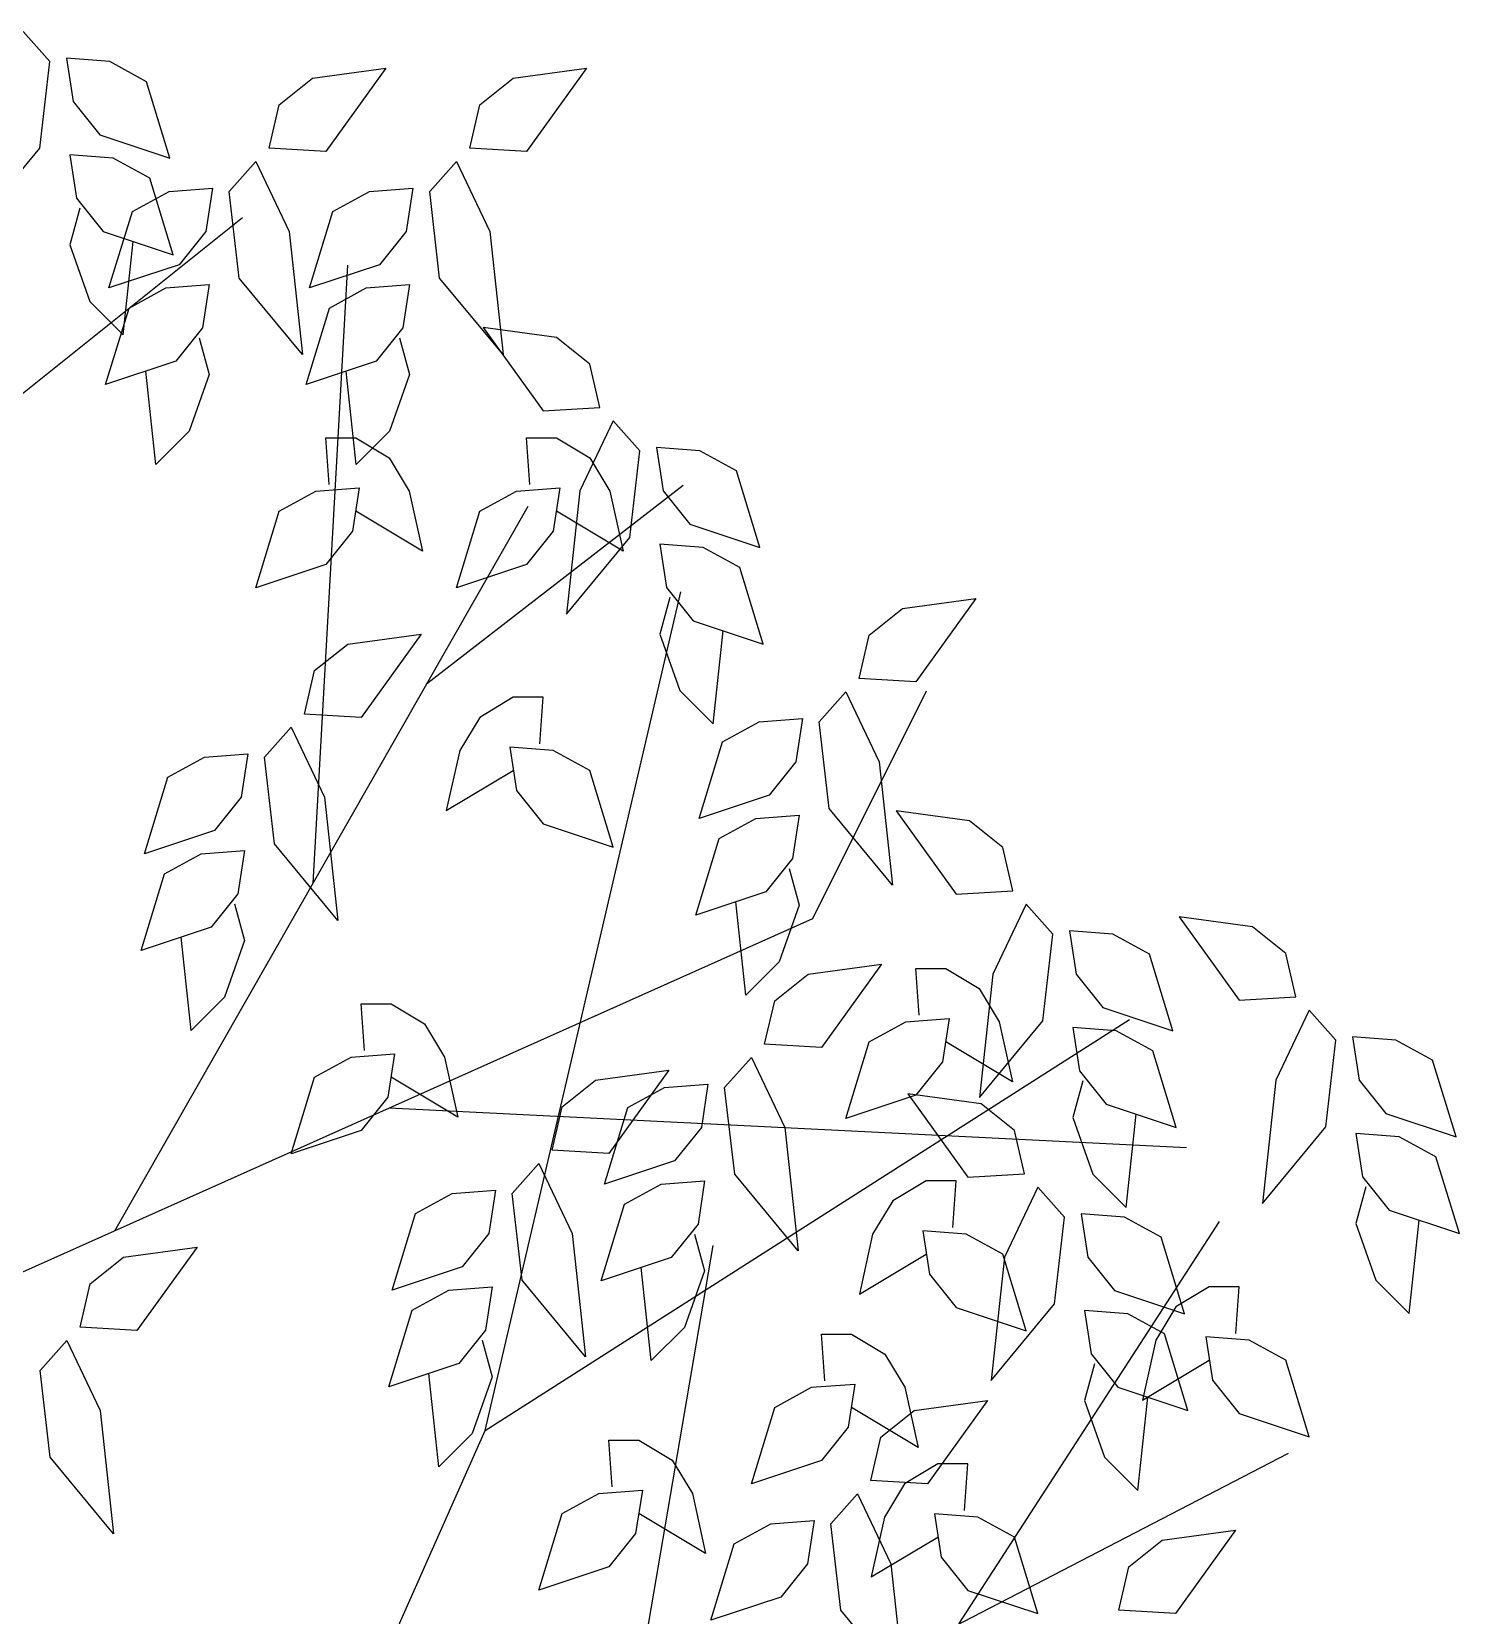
# Model space of a CAD drawing. Header units: metres. Extents: x -3.77 to 3.78, y -0.03 to 9.44.
# Drawn here: x 1.003 to 3.783, y 6.059 to 9.144 of the extents above; entities that cross this region are included whole.
import ezdxf

# ---------------------------------------------------------------- set-up
doc = ezdxf.new("R2010")
doc.units = ezdxf.units.M
doc.header["$LTSCALE"] = 0.2

msp = doc.modelspace()

# ---------------------------------------------------------------- linework, layer by layer
at = {"extrusion": (0, 0, -1)}
for p, q in [((1.0386, 9.0853), (0.9866, 9.1437)), ((1.0191, 8.9165), (1.0386, 9.0853)), ((1.071, 9.0918), (1.084, 9.0074)), ((1.1554, 9.0853), (1.071, 9.0918)), ((1.2269, 9.0463), (1.1554, 9.0853)), ((1.5501, 9.0533), (1.6929, 9.0728)), ((1.6929, 9.0728), (1.576, 8.9105)), ((1.9407, 9.0533), (2.0836, 9.0728)), ((2.0836, 9.0728), (1.9667, 8.9105)), ((1.2723, 8.8971), (1.2269, 9.0463)), ((1.4851, 9.0014), (1.5501, 9.0533)), ((1.8758, 9.0014), (1.9407, 9.0533)), ((1.084, 9.0074), (1.136, 8.9425)), ((1.4656, 8.917), (1.4851, 9.0014)), ((1.8563, 8.917), (1.8758, 9.0014)), ((0.8957, 8.7673), (1.0191, 8.9165)), ((1.136, 8.9425), (1.2723, 8.8971)), ((1.576, 8.9105), (1.4656, 8.917)), ((1.9667, 8.9105), (1.8563, 8.917)), ((1.0775, 8.9036), (1.0905, 8.8192)), ((1.1619, 8.8971), (1.0775, 8.9036)), ((1.2334, 8.8581), (1.1619, 8.8971)), ((1.3877, 8.8327), (1.4397, 8.8911)), ((1.4397, 8.8911), (1.5046, 8.7548)), ((1.7784, 8.8327), (1.8303, 8.8911)), ((1.8303, 8.8911), (1.8952, 8.7548)), ((1.2788, 8.7089), (1.2334, 8.8581)), ((1.1994, 8.7937), (1.2708, 8.8327)), ((1.2708, 8.8327), (1.3553, 8.8392)), ((1.3553, 8.8392), (1.3423, 8.7548)), ((1.4072, 8.6639), (1.3877, 8.8327)), ((1.59, 8.7937), (1.6615, 8.8327)), ((1.6615, 8.8327), (1.7459, 8.8392)), ((1.7459, 8.8392), (1.7329, 8.7548)), ((1.7978, 8.6639), (1.7784, 8.8327)), ((1.097, 8.7997), (1.0775, 8.7283)), ((1.0905, 8.8192), (1.1425, 8.7543)), ((1.1539, 8.6445), (1.1994, 8.7937)), ((1.5446, 8.6445), (1.59, 8.7937)), ((0.7662, 8.2636), (1.4142, 8.7818)), ((1.1425, 8.7543), (1.2788, 8.7089)), ((1.1814, 8.5531), (1.2009, 8.7348)), ((1.3423, 8.7548), (1.2903, 8.6899)), ((1.5046, 8.7548), (1.5306, 8.5147)), ((1.7329, 8.7548), (1.6809, 8.6899)), ((1.8952, 8.7548), (1.9212, 8.5147)), ((1.0775, 8.7283), (1.1165, 8.618)), ((1.2903, 8.6899), (1.1539, 8.6445)), ((1.6809, 8.6899), (1.5446, 8.6445)), ((1.5513, 7.4854), (1.6188, 8.6888)), ((1.1929, 8.6055), (1.2643, 8.6445)), ((1.2643, 8.6445), (1.3488, 8.651)), ((1.3488, 8.651), (1.3358, 8.5666)), ((1.5306, 8.5147), (1.4072, 8.6639)), ((1.5835, 8.6055), (1.655, 8.6445)), ((1.655, 8.6445), (1.7394, 8.651)), ((1.7394, 8.651), (1.7264, 8.5666)), ((1.9212, 8.5147), (1.7978, 8.6639)), ((1.1165, 8.618), (1.1814, 8.5531)), ((1.1474, 8.4563), (1.1929, 8.6055)), ((1.5381, 8.4563), (1.5835, 8.6055)), ((1.3358, 8.5666), (1.2838, 8.5017)), ((1.3293, 8.5471), (1.3488, 8.4758)), ((1.7264, 8.5666), (1.6745, 8.5017)), ((1.7199, 8.5471), (1.7394, 8.4758)), ((2.0251, 8.5481), (1.8823, 8.5676)), ((1.8823, 8.5676), (1.9991, 8.4054)), ((2.0901, 8.4962), (2.0251, 8.5481)), ((1.2838, 8.5017), (1.1474, 8.4563)), ((1.2449, 8.3005), (1.2254, 8.4822)), ((1.6745, 8.5017), (1.5381, 8.4563)), ((1.6355, 8.3005), (1.616, 8.4822)), ((2.1095, 8.4119), (2.0901, 8.4962)), ((1.3488, 8.4758), (1.3098, 8.3654)), ((1.7394, 8.4758), (1.7004, 8.3654)), ((1.9991, 8.4054), (2.1095, 8.4119)), ((1.3098, 8.3654), (1.2449, 8.3005)), ((1.7004, 8.3654), (1.6355, 8.3005)), ((2.1355, 8.3859), (2.0706, 8.2496)), ((2.1875, 8.3275), (2.1355, 8.3859)), ((1.5825, 8.2616), (1.576, 8.3525)), ((1.576, 8.3525), (1.6345, 8.3525)), ((1.6345, 8.3525), (1.6994, 8.3135)), ((1.9732, 8.2616), (1.9667, 8.3525)), ((1.9667, 8.3525), (2.0251, 8.3525)), ((2.0251, 8.3525), (2.0901, 8.3135)), ((2.168, 8.1588), (2.1875, 8.3275)), ((2.2199, 8.334), (2.2329, 8.2496)), ((2.3044, 8.3275), (2.2199, 8.334)), ((2.3758, 8.2886), (2.3044, 8.3275)), ((1.6994, 8.3135), (1.7384, 8.2486)), ((2.0901, 8.3135), (2.129, 8.2486)), ((2.4212, 8.1393), (2.3758, 8.2886)), ((1.4851, 8.2097), (1.5566, 8.2486)), ((1.5566, 8.2486), (1.641, 8.2551)), ((1.641, 8.2551), (1.628, 8.1707)), ((1.7384, 8.2486), (1.7644, 8.1318)), ((1.7725, 7.8734), (2.2723, 8.2606)), ((1.8758, 8.2097), (1.9472, 8.2486)), ((1.9472, 8.2486), (2.0316, 8.2551)), ((2.0316, 8.2551), (2.0186, 8.1707)), ((2.0706, 8.2496), (2.0446, 8.0095)), ((2.129, 8.2486), (2.155, 8.1318)), ((2.2329, 8.2496), (2.2849, 8.1847)), ((1.1655, 6.8085), (1.9699, 8.2196)), ((1.4397, 8.0604), (1.4851, 8.2097)), ((1.7644, 8.1318), (1.6345, 8.2097)), ((1.8303, 8.0604), (1.8758, 8.2097)), ((2.155, 8.1318), (2.0251, 8.2097)), ((2.2849, 8.1847), (2.4212, 8.1393)), ((1.628, 8.1707), (1.576, 8.1059)), ((2.0186, 8.1707), (1.9667, 8.1059)), ((2.0446, 8.0095), (2.168, 8.1588)), ((2.2264, 8.1458), (2.2394, 8.0614)), ((2.3108, 8.1393), (2.2264, 8.1458)), ((2.3823, 8.1004), (2.3108, 8.1393)), ((1.576, 8.1059), (1.4397, 8.0604)), ((1.9667, 8.1059), (1.8303, 8.0604)), ((2.4277, 7.9511), (2.3823, 8.1004)), ((1.8867, 6.4194), (2.2672, 8.0529)), ((2.2394, 8.0614), (2.2914, 7.9965)), ((2.2459, 8.042), (2.2264, 7.9706)), ((2.634, 7.9681), (2.699, 8.02)), ((2.699, 8.02), (2.8418, 8.0395)), ((2.8418, 8.0395), (2.725, 7.8772)), ((2.2914, 7.9965), (2.4277, 7.9511)), ((1.619, 7.9511), (1.7619, 7.9706)), ((1.7619, 7.9706), (1.645, 7.8083)), ((2.2264, 7.9706), (2.2654, 7.8603)), ((2.3303, 7.7954), (2.3498, 7.9771)), ((2.6146, 7.8837), (2.634, 7.9681)), ((1.5541, 7.8992), (1.619, 7.9511)), ((1.5346, 7.8148), (1.5541, 7.8992)), ((2.725, 7.8772), (2.6146, 7.8837)), ((1.9407, 7.8473), (1.8758, 7.8083)), ((1.9991, 7.8473), (1.9407, 7.8473)), ((1.9926, 7.7564), (1.9991, 7.8473)), ((2.2654, 7.8603), (2.3303, 7.7954)), ((2.5242, 7.4165), (2.7459, 7.8596)), ((2.5366, 7.7994), (2.5886, 7.8578)), ((2.5886, 7.8578), (2.6535, 7.7215)), ((1.645, 7.8083), (1.5346, 7.8148)), ((1.8758, 7.8083), (1.8368, 7.7434)), ((2.4197, 7.7994), (2.5042, 7.8058)), ((2.5042, 7.8058), (2.4912, 7.7215)), ((1.4567, 7.7305), (1.5086, 7.7889)), ((1.5086, 7.7889), (1.5735, 7.6526)), ((2.3483, 7.7604), (2.4197, 7.7994)), ((2.5561, 7.6306), (2.5366, 7.7994)), ((1.8368, 7.7434), (1.8108, 7.6266)), ((1.9342, 7.7499), (1.9472, 7.6656)), ((2.0186, 7.7434), (1.9342, 7.7499)), ((2.0901, 7.7045), (2.0186, 7.7434)), ((2.3029, 7.6112), (2.3483, 7.7604)), ((1.2683, 7.6915), (1.3398, 7.7305)), ((1.3398, 7.7305), (1.4242, 7.737)), ((1.4242, 7.737), (1.4112, 7.6526)), ((1.4761, 7.5617), (1.4567, 7.7305)), ((2.4912, 7.7215), (2.4392, 7.6566)), ((2.6535, 7.7215), (2.6795, 7.4814)), ((1.2229, 7.5423), (1.2683, 7.6915)), ((1.8108, 7.6266), (1.9407, 7.7045)), ((2.1355, 7.5552), (2.0901, 7.7045)), ((1.4112, 7.6526), (1.3592, 7.5877)), ((1.5735, 7.6526), (1.5995, 7.4125)), ((1.9472, 7.6656), (1.9991, 7.6007)), ((2.4392, 7.6566), (2.3029, 7.6112)), ((2.6795, 7.4814), (2.5561, 7.6306)), ((2.8294, 7.6067), (2.6865, 7.6261)), ((2.6865, 7.6261), (2.8034, 7.4639)), ((1.3592, 7.5877), (1.2229, 7.5423)), ((1.9991, 7.6007), (2.1355, 7.5552)), ((2.3418, 7.5722), (2.4133, 7.6112)), ((2.4133, 7.6112), (2.4977, 7.6176)), ((2.4977, 7.6176), (2.4847, 7.5333)), ((2.8943, 7.5547), (2.8294, 7.6067)), ((1.5995, 7.4125), (1.4761, 7.5617)), ((2.2964, 7.423), (2.3418, 7.5722)), ((1.2618, 7.5033), (1.3333, 7.5423)), ((1.3333, 7.5423), (1.4177, 7.5488)), ((1.4177, 7.5488), (1.4047, 7.4644)), ((2.4847, 7.5333), (2.4327, 7.4684)), ((2.9138, 7.4704), (2.8943, 7.5547)), ((1.2164, 7.3541), (1.2618, 7.5033)), ((2.4782, 7.5138), (2.4977, 7.4424)), ((1.4047, 7.4644), (1.3528, 7.3995)), ((2.4327, 7.4684), (2.2964, 7.423)), ((2.8034, 7.4639), (2.9138, 7.4704)), ((1.3982, 7.4449), (1.4177, 7.3735)), ((2.3938, 7.2672), (2.3743, 7.4489)), ((2.4977, 7.4424), (2.4587, 7.3321)), ((2.9398, 7.4444), (2.8748, 7.3081)), ((2.9917, 7.386), (2.9398, 7.4444)), ((0.6673, 6.5856), (2.5242, 7.4165)), ((3.3808, 7.4), (3.238, 7.4195)), ((3.238, 7.4195), (3.3549, 7.2572)), ((1.3528, 7.3995), (1.2164, 7.3541)), ((1.3138, 7.1983), (1.2943, 7.38)), ((1.4177, 7.3735), (1.3787, 7.2632)), ((2.9722, 7.2173), (2.9917, 7.386)), ((3.0242, 7.3925), (3.0372, 7.3081)), ((3.1086, 7.386), (3.0242, 7.3925)), ((3.18, 7.3471), (3.1086, 7.386)), ((3.4458, 7.3481), (3.3808, 7.4)), ((3.2255, 7.1978), (3.18, 7.3471)), ((3.4653, 7.2637), (3.4458, 7.3481)), ((2.4587, 7.3321), (2.3938, 7.2672)), ((2.5152, 7.3081), (2.658, 7.3276)), ((2.658, 7.3276), (2.5411, 7.1654)), ((2.7314, 7.2283), (2.725, 7.3191)), ((2.725, 7.3191), (2.7834, 7.3191)), ((2.7834, 7.3191), (2.8483, 7.2802)), ((2.4502, 7.2562), (2.5152, 7.3081)), ((2.8483, 7.2802), (2.8873, 7.2153)), ((2.8748, 7.3081), (2.8488, 7.068)), ((3.0372, 7.3081), (3.0891, 7.2433)), ((1.3787, 7.2632), (1.3138, 7.1983)), ((1.6515, 7.1594), (1.645, 7.2502)), ((1.645, 7.2502), (1.7034, 7.2502)), ((1.7034, 7.2502), (1.7684, 7.2113)), ((2.4307, 7.1719), (2.4502, 7.2562)), ((3.3549, 7.2572), (3.4653, 7.2637)), ((1.8867, 6.4194), (3.1413, 7.2198)), ((2.7055, 7.2153), (2.7899, 7.2218)), ((2.7899, 7.2218), (2.7769, 7.1374)), ((2.8488, 7.068), (2.9722, 7.2173)), ((3.0891, 7.2433), (3.2255, 7.1978)), ((3.4912, 7.2378), (3.4263, 7.1015)), ((3.5432, 7.1794), (3.4912, 7.2378)), ((1.7684, 7.2113), (1.8073, 7.1464)), ((2.634, 7.1764), (2.7055, 7.2153)), ((2.8873, 7.2153), (2.9133, 7.0985)), ((3.0307, 7.2043), (3.0437, 7.12)), ((3.1151, 7.1978), (3.0307, 7.2043)), ((3.1865, 7.1589), (3.1151, 7.1978)), ((2.5411, 7.1654), (2.4307, 7.1719)), ((2.5886, 7.0271), (2.634, 7.1764)), ((2.9133, 7.0985), (2.7834, 7.1764)), ((3.232, 7.0096), (3.1865, 7.1589)), ((3.5237, 7.0106), (3.5432, 7.1794)), ((3.5757, 7.1858), (3.5886, 7.1015)), ((3.6601, 7.1794), (3.5757, 7.1858)), ((3.7315, 7.1404), (3.6601, 7.1794)), ((1.5541, 7.1075), (1.6255, 7.1464)), ((1.6255, 7.1464), (1.7099, 7.1529)), ((1.7099, 7.1529), (1.6969, 7.0685)), ((1.8073, 7.1464), (1.8333, 7.0296)), ((2.3528, 7.0875), (2.4048, 7.1459)), ((2.4048, 7.1459), (2.4697, 7.0096)), ((2.7769, 7.1374), (2.725, 7.0725)), ((3.777, 6.9912), (3.7315, 7.1404)), ((1.5086, 6.9582), (1.5541, 7.1075)), ((1.8333, 7.0296), (1.7034, 7.1075)), ((2.0366, 7.0496), (2.1015, 7.1015)), ((2.1015, 7.1015), (2.2444, 7.121)), ((2.2444, 7.121), (2.1275, 6.9587)), ((2.2359, 7.0875), (2.3203, 7.094)), ((2.3203, 7.094), (2.3074, 7.0096)), ((3.0501, 7.1005), (3.0307, 7.0291)), ((3.0437, 7.12), (3.0956, 7.0551)), ((3.4263, 7.1015), (3.4003, 6.8614)), ((3.5886, 7.1015), (3.6406, 7.0366)), ((1.6969, 7.0685), (1.645, 7.0036)), ((2.1645, 7.0486), (2.2359, 7.0875)), ((2.3723, 6.9188), (2.3528, 7.0875)), ((2.725, 7.0725), (2.5886, 7.0271)), ((2.8523, 7.0556), (2.7095, 7.075)), ((2.7095, 7.075), (2.8264, 6.9128)), ((1.6996, 7.0475), (3.2521, 6.9705)), ((2.0171, 6.9652), (2.0366, 7.0496)), ((2.119, 6.8993), (2.1645, 7.0486)), ((2.9173, 7.0036), (2.8523, 7.0556)), ((3.0956, 7.0551), (3.232, 7.0096)), ((3.1346, 6.8539), (3.154, 7.0356)), ((3.6406, 7.0366), (3.777, 6.9912)), ((1.645, 7.0036), (1.5086, 6.9582)), ((2.3074, 7.0096), (2.2554, 6.9447)), ((2.4697, 7.0096), (2.4957, 6.7695)), ((2.9368, 6.9193), (2.9173, 7.0036)), ((3.0307, 7.0291), (3.0696, 6.9188)), ((3.4003, 6.8614), (3.5237, 7.0106)), ((3.5821, 6.9977), (3.5951, 6.9133)), ((3.6666, 6.9912), (3.5821, 6.9977)), ((3.738, 6.9522), (3.6666, 6.9912)), ((2.1275, 6.9587), (2.0171, 6.9652)), ((2.2554, 6.9447), (2.119, 6.8993)), ((3.7835, 6.803), (3.738, 6.9522)), ((1.9392, 6.8808), (1.9912, 6.9392)), ((1.9912, 6.9392), (2.0561, 6.803)), ((2.4957, 6.7695), (2.3723, 6.9188)), ((2.8264, 6.9128), (2.9368, 6.9193)), ((3.0696, 6.9188), (3.1346, 6.8539)), ((3.5951, 6.9133), (3.6471, 6.8484)), ((1.7509, 6.8419), (1.8223, 6.8808)), ((1.8223, 6.8808), (1.9067, 6.8873)), ((1.9067, 6.8873), (1.8937, 6.803)), ((1.9587, 6.7121), (1.9392, 6.8808)), ((2.158, 6.8604), (2.2294, 6.8993)), ((2.2294, 6.8993), (2.3138, 6.9058)), ((2.3138, 6.9058), (2.3009, 6.8214)), ((2.7449, 6.9058), (2.68, 6.8669)), ((2.8034, 6.9058), (2.7449, 6.9058)), ((2.7969, 6.8149), (2.8034, 6.9058)), ((2.9627, 6.8933), (2.8978, 6.757)), ((3.0147, 6.8349), (2.9627, 6.8933)), ((3.6016, 6.8938), (3.5821, 6.8224)), ((2.1125, 6.7111), (2.158, 6.8604)), ((2.68, 6.8669), (2.641, 6.802)), ((3.6471, 6.8484), (3.7835, 6.803)), ((1.7054, 6.6926), (1.7509, 6.8419)), ((2.3009, 6.8214), (2.2489, 6.7565)), ((2.8097, 6.0432), (3.3162, 6.8266)), ((2.9952, 6.6662), (3.0147, 6.8349)), ((3.0472, 6.8414), (3.0601, 6.757)), ((3.1316, 6.8349), (3.0472, 6.8414)), ((3.203, 6.796), (3.1316, 6.8349)), ((3.5821, 6.8224), (3.6211, 6.7121)), ((3.686, 6.6472), (3.7055, 6.8289)), ((1.8937, 6.803), (1.8418, 6.7381)), ((2.0561, 6.803), (2.0821, 6.5629)), ((2.2944, 6.802), (2.3138, 6.7306)), ((2.641, 6.802), (2.6151, 6.6852)), ((2.7384, 6.8085), (2.7514, 6.7241)), ((2.8229, 6.802), (2.7384, 6.8085)), ((2.8943, 6.763), (2.8229, 6.802)), ((3.2485, 6.6467), (3.203, 6.796)), ((1.1175, 6.7051), (1.1824, 6.757)), ((1.1824, 6.757), (1.3253, 6.7765)), ((1.3253, 6.7765), (1.2084, 6.6143)), ((2.0719, 5.2614), (2.3302, 6.7795)), ((2.2489, 6.7565), (2.1125, 6.7111)), ((2.6151, 6.6852), (2.7449, 6.763)), ((2.8978, 6.757), (2.8718, 6.5169)), ((2.9398, 6.6138), (2.8943, 6.763)), ((3.0601, 6.757), (3.1121, 6.6921)), ((1.8418, 6.7381), (1.7054, 6.6926)), ((2.2099, 6.5554), (2.1905, 6.7371)), ((2.3138, 6.7306), (2.2749, 6.6203)), ((2.7514, 6.7241), (2.8034, 6.6592)), ((1.098, 6.6208), (1.1175, 6.7051)), ((1.8158, 6.6926), (1.9002, 6.6991)), ((1.9002, 6.6991), (1.8872, 6.6148)), ((2.0821, 6.5629), (1.9587, 6.7121)), ((3.2964, 6.6991), (3.2315, 6.6602)), ((3.3549, 6.6991), (3.2964, 6.6991)), ((3.3484, 6.6083), (3.3549, 6.6991)), ((3.6211, 6.7121), (3.686, 6.6472)), ((1.7444, 6.6537), (1.8158, 6.6926)), ((2.8718, 6.5169), (2.9952, 6.6662)), ((3.1121, 6.6921), (3.2485, 6.6467)), ((1.6989, 6.5045), (1.7444, 6.6537)), ((2.8034, 6.6592), (2.9398, 6.6138)), ((3.0536, 6.6532), (3.0666, 6.5688)), ((3.1381, 6.6467), (3.0536, 6.6532)), ((3.2095, 6.6078), (3.1381, 6.6467)), ((3.2315, 6.6602), (3.1925, 6.5953)), ((1.2084, 6.6143), (1.098, 6.6208)), ((1.8872, 6.6148), (1.8353, 6.5499)), ((2.2749, 6.6203), (2.2099, 6.5554)), ((2.5476, 6.5164), (2.5411, 6.6073)), ((2.5411, 6.6073), (2.5996, 6.6073)), ((2.5996, 6.6073), (2.6645, 6.5683)), ((3.255, 6.4585), (3.2095, 6.6078)), ((3.2899, 6.6018), (3.3029, 6.5174)), ((3.3743, 6.5953), (3.2899, 6.6018)), ((1.0201, 6.5364), (1.072, 6.5948)), ((1.072, 6.5948), (1.137, 6.4585)), ((1.8808, 6.5953), (1.9002, 6.5239)), ((3.1925, 6.5953), (3.1665, 6.4785)), ((3.4458, 6.5564), (3.3743, 6.5953)), ((1.8353, 6.5499), (1.6989, 6.5045)), ((2.6645, 6.5683), (2.7035, 6.5035)), ((3.0731, 6.5494), (3.0536, 6.478)), ((3.0666, 6.5688), (3.1186, 6.504)), ((3.1665, 6.4785), (3.2964, 6.5564)), ((3.4912, 6.4071), (3.4458, 6.5564)), ((1.0396, 6.3677), (1.0201, 6.5364)), ((1.7963, 6.3487), (1.7769, 6.5304)), ((1.9002, 6.5239), (1.8613, 6.4136)), ((2.5216, 6.5035), (2.6061, 6.5099)), ((2.6061, 6.5099), (2.5931, 6.4256)), ((3.3029, 6.5174), (3.3549, 6.4525)), ((2.4502, 6.4645), (2.5216, 6.5035)), ((2.7035, 6.5035), (2.7295, 6.3866)), ((2.722, 6.4585), (2.8648, 6.478)), ((2.8648, 6.478), (2.7479, 6.3158)), ((3.0536, 6.478), (3.0926, 6.3677)), ((3.1186, 6.504), (3.255, 6.4585)), ((3.1575, 6.3028), (3.177, 6.4845)), ((1.137, 6.4585), (1.1629, 6.2184)), ((2.4048, 6.3153), (2.4502, 6.4645)), ((2.7295, 6.3866), (2.5996, 6.4645)), ((2.657, 6.4066), (2.722, 6.4585)), ((3.3549, 6.4525), (3.4912, 6.4071)), ((1.4433, 5.4223), (1.8867, 6.4194)), ((2.5931, 6.4256), (2.5411, 6.3607)), ((1.8613, 6.4136), (1.7963, 6.3487)), ((2.134, 6.3098), (2.1275, 6.4006)), ((2.1275, 6.4006), (2.186, 6.4006)), ((2.186, 6.4006), (2.2509, 6.3617)), ((2.6375, 6.3222), (2.657, 6.4066)), ((1.1629, 6.2184), (1.0396, 6.3677)), ((2.2509, 6.3617), (2.2899, 6.2968)), ((2.5411, 6.3607), (2.4048, 6.3153)), ((2.4133, 5.8378), (3.4507, 6.3753)), ((2.7679, 6.3547), (2.703, 6.3158)), ((2.8264, 6.3547), (2.7679, 6.3547)), ((2.8199, 6.2638), (2.8264, 6.3547)), ((3.0926, 6.3677), (3.1575, 6.3028)), ((2.0366, 6.2579), (2.108, 6.2968)), ((2.108, 6.2968), (2.1925, 6.3033)), ((2.1925, 6.3033), (2.1795, 6.2189)), ((2.2899, 6.2968), (2.3158, 6.18)), ((2.5596, 6.2379), (2.6116, 6.2963)), ((2.6116, 6.2963), (2.6765, 6.16)), ((2.7479, 6.3158), (2.6375, 6.3222)), ((2.703, 6.3158), (2.664, 6.2509)), ((1.9912, 6.1086), (2.0366, 6.2579)), ((2.3158, 6.18), (2.186, 6.2579)), ((2.3713, 6.1989), (2.4427, 6.2379)), ((2.4427, 6.2379), (2.5271, 6.2444)), ((2.5271, 6.2444), (2.5142, 6.16)), ((2.5791, 6.0692), (2.5596, 6.2379)), ((2.664, 6.2509), (2.638, 6.1341)), ((2.7614, 6.2574), (2.7744, 6.173)), ((2.8458, 6.2509), (2.7614, 6.2574)), ((2.9173, 6.2119), (2.8458, 6.2509)), ((2.1795, 6.2189), (2.1275, 6.154)), ((2.638, 6.1341), (2.7679, 6.2119)), ((2.9627, 6.0627), (2.9173, 6.2119)), ((3.1396, 6.154), (3.2045, 6.2059)), ((3.2045, 6.2059), (3.3474, 6.2254)), ((3.3474, 6.2254), (3.2305, 6.0632)), ((2.3258, 6.0497), (2.3713, 6.1989)), ((2.7744, 6.173), (2.8264, 6.1081)), ((2.1275, 6.154), (1.9912, 6.1086)), ((2.5142, 6.16), (2.4622, 6.0951)), ((2.6765, 6.16), (2.7025, 5.9199)), ((3.1201, 6.0697), (3.1396, 6.154)), ((2.8264, 6.1081), (2.9627, 6.0627)), ((2.4622, 6.0951), (2.3258, 6.0497)), ((2.7025, 5.9199), (2.5791, 6.0692)), ((3.2305, 6.0632), (3.1201, 6.0697))]:
    msp.add_line(p, q, dxfattribs=at)

doc.saveas('drawing.dxf')
